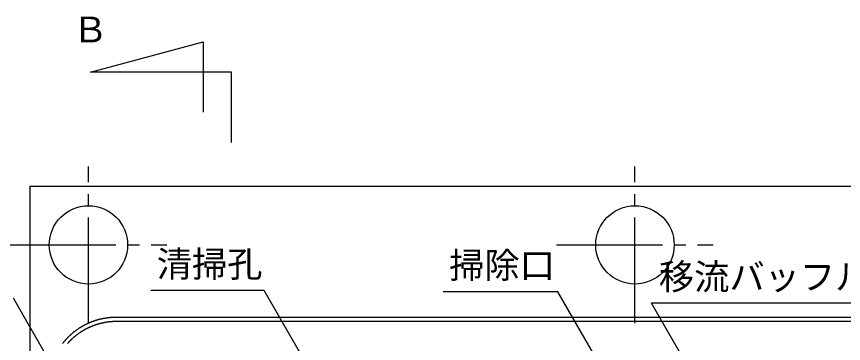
# Model space of a CAD drawing. Units: millimetres, scale not verified. Extents: x -8910 to 8910, y -6308 to 6308.
# Drawn here: x -6463 to -4352, y 1607 to 2442 of the extents above; entities that cross this region are included whole.
import ezdxf
from ezdxf.enums import TextEntityAlignment as Align

# ---------------------------------------------------------------- set-up
doc = ezdxf.new("R2010")
doc.units = ezdxf.units.MM
doc.header["$LTSCALE"] = 30
doc.linetypes.add('CHAIN2', pattern=[12, 9, -1, 1, -1])
for name, color, linetype, lineweight in [('0-0_機器', 2, 'Continuous', 25), ('0-5_空気管', 3, 'Continuous', 25), ('0-6_08', 2, 'CHAIN2', 25)]:
    doc.layers.add(name, color=color, linetype=linetype, lineweight=lineweight)
doc.styles.add('ＭＳ ゴシック', font='')
doc.styles.get('ＭＳ ゴシック').set_extended_font_data('MS Gothic')

msp = doc.modelspace()

# ---------------------------------------------------------------- linework, layer by layer
at = {"layer": '0-0_機器'}
msp.add_line((-6429.24, 2009.23), (-3339.24, 2009.23), dxfattribs=at)
msp.add_lwpolyline([(-6429.24, 2009.23), (-6429.24, 169.23), (-3339.24, 169.23)], dxfattribs=at)
at = {"layer": '0-5_空気管'}
for p, q in [((-5986.2, 2377.86), (-5986.2, 2197.86)), ((-5914.2, 2120.69), (-5914.2, 2300.69)), ((-5830.63, 1742.44), (-6120.09, 1742.44)), ((-5526.52, 1215.69), (-5830.63, 1742.44)), ((-5081.14, 1739.59), (-5373.64, 1739.59)), ((-4664.24, 1017.5), (-5081.14, 1739.59)), ((-6172.01, 1205.58), (-6470.89, 1723.24)), ((-4283.24, 1710.01), (-4841.76, 1710.01)), ((-4561.62, 1224.8), (-4841.76, 1710.01))]:
    msp.add_line(p, q, dxfattribs=at)
for points in [[(-5914.2, 2300.69), (-6274.2, 2300.69), (-5986.2, 2377.86)], [(-6244.96, 1670.28), (-6245.71, 1670.12), (-6246.46, 1669.95), (-6247.22, 1669.78), (-6247.99, 1669.6), (-6248.76, 1669.41), (-6249.53, 1669.22), (-6250.3, 1669.03), (-6251.05, 1668.84), (-6251.79, 1668.65), (-6252.5, 1668.47), (-6253.18, 1668.29), (-6253.84, 1668.11), (-6254.46, 1667.95), (-6255.05, 1667.78), (-6255.63, 1667.62), (-6256.18, 1667.46), (-6256.73, 1667.3), (-6257.26, 1667.14), (-6257.8, 1666.99), (-6258.33, 1666.83), (-6258.85, 1666.67), (-6259.37, 1666.51), (-6259.88, 1666.35), (-6260.38, 1666.19), (-6260.87, 1666.04), (-6261.34, 1665.89), (-6261.79, 1665.75), (-6262.22, 1665.61), (-6262.63, 1665.47), (-6263.02, 1665.34), (-6263.41, 1665.22), (-6263.78, 1665.09), (-6264.88, 1664.71), (-6265.26, 1664.59), (-6266.01, 1664.32), (-6266.38, 1664.19), (-6266.74, 1664.06), (-6267.1, 1663.93), (-6267.45, 1663.81)], [(-3560.52, 1674.23), (-6217.94, 1673.95), (-6218.44, 1673.92), (-6218.64, 1673.91), (-6218.9, 1673.89), (-6219.19, 1673.88), (-6219.54, 1673.85), (-6219.93, 1673.83), (-6220.37, 1673.8), (-6220.85, 1673.77), (-6221.38, 1673.73), (-6221.96, 1673.68), (-6222.57, 1673.63), (-6223.23, 1673.58), (-6223.93, 1673.52), (-6224.65, 1673.45), (-6225.41, 1673.38), (-6226.2, 1673.3), (-6227.01, 1673.21), (-6227.85, 1673.12), (-6228.7, 1673.02), (-6229.57, 1672.9), (-6230.46, 1672.79), (-6231.35, 1672.67), (-6232.26, 1672.54), (-6234.07, 1672.27), (-6234.99, 1672.13), (-6235.89, 1671.98), (-6236.79, 1671.84), (-6237.68, 1671.68), (-6238.56, 1671.53), (-6239.42, 1671.38), (-6240.27, 1671.23), (-6241.09, 1671.07), (-6241.9, 1670.91), (-6242.68, 1670.76), (-6243.45, 1670.6), (-6244.21, 1670.45), (-6244.96, 1670.28)], [(-6277.86, 1659.66), (-6278.23, 1659.5), (-6278.63, 1659.32), (-6279.05, 1659.14), (-6279.48, 1658.94), (-6279.93, 1658.74), (-6280.39, 1658.53), (-6280.87, 1658.32), (-6281.35, 1658.1), (-6281.83, 1657.88), (-6282.33, 1657.64), (-6282.84, 1657.4), (-6283.38, 1657.15), (-6283.94, 1656.88), (-6284.53, 1656.58), (-6285.16, 1656.27), (-6285.84, 1655.94), (-6286.57, 1655.57), (-6287.34, 1655.18), (-6288.15, 1654.77), (-6288.99, 1654.33), (-6289.87, 1653.87), (-6290.76, 1653.4), (-6291.67, 1652.91), (-6292.6, 1652.4), (-6293.53, 1651.89), (-6294.48, 1651.36), (-6295.44, 1650.81), (-6296.41, 1650.25), (-6297.4, 1649.66), (-6298.42, 1649.04), (-6299.47, 1648.4), (-6300.55, 1647.73), (-6301.65, 1647.03), (-6302.78, 1646.3), (-6303.93, 1645.55), (-6305.08, 1644.79), (-6306.22, 1644.02), (-6307.35, 1643.25), (-6308.46, 1642.48)], [(-6297.75, 1637.65), (-6297.07, 1638.09), (-6296.41, 1638.52), (-6295.75, 1638.93), (-6295.11, 1639.34), (-6294.46, 1639.74), (-6293.81, 1640.14), (-6293.16, 1640.53), (-6292.5, 1640.92), (-6291.83, 1641.32), (-6291.16, 1641.71), (-6290.48, 1642.11), (-6289.8, 1642.49), (-6289.14, 1642.87), (-6288.48, 1643.24), (-6287.85, 1643.6), (-6287.24, 1643.93), (-6286.65, 1644.25), (-6286.09, 1644.56), (-6285.56, 1644.85), (-6285.04, 1645.12), (-6284.54, 1645.38), (-6284.05, 1645.64), (-6283.58, 1645.88), (-6283.11, 1646.12), (-6282.64, 1646.36), (-6282.19, 1646.59), (-6281.74, 1646.81), (-6281.3, 1647.03), (-6280.88, 1647.24), (-6280.48, 1647.43), (-6280.1, 1647.62), (-6279.73, 1647.8), (-6279.4, 1647.96), (-6279.08, 1648.11), (-6278.79, 1648.25), (-6278.51, 1648.39), (-6278.24, 1648.51), (-6277.99, 1648.63), (-6277.73, 1648.75)], [(-6267.45, 1663.81), (-6267.79, 1663.69), (-6268.1, 1663.57), (-6268.41, 1663.46), (-6268.7, 1663.35), (-6268.98, 1663.25), (-6269.25, 1663.15), (-6269.52, 1663.05), (-6270.04, 1662.85), (-6270.3, 1662.75), (-6270.55, 1662.65), (-6270.81, 1662.55), (-6271.06, 1662.46), (-6271.3, 1662.36), (-6271.54, 1662.27), (-6271.77, 1662.18), (-6271.99, 1662.09), (-6272.2, 1662.01), (-6272.41, 1661.93), (-6272.8, 1661.77), (-6272.99, 1661.7), (-6273.19, 1661.62), (-6273.39, 1661.54), (-6273.6, 1661.45), (-6273.82, 1661.36), (-6274.04, 1661.27), (-6274.28, 1661.17), (-6274.52, 1661.08), (-6274.77, 1660.97), (-6275.02, 1660.87), (-6275.28, 1660.76), (-6275.54, 1660.66), (-6275.79, 1660.55), (-6276.05, 1660.44), (-6276.32, 1660.33), (-6276.59, 1660.21), (-6276.88, 1660.09), (-6277.19, 1659.95), (-6277.51, 1659.81), (-6277.86, 1659.66)], [(-6277.73, 1648.75), (-6277.48, 1648.87), (-6277.24, 1648.98), (-6276.99, 1649.1), (-6276.5, 1649.32), (-6276.27, 1649.43), (-6276.04, 1649.53), (-6275.82, 1649.63), (-6275.6, 1649.73), (-6275.4, 1649.82), (-6275.21, 1649.9), (-6275.02, 1649.99), (-6274.84, 1650.07), (-6274.65, 1650.15), (-6274.47, 1650.23), (-6274.29, 1650.31), (-6274.1, 1650.39), (-6273.72, 1650.56), (-6273.52, 1650.64), (-6273.32, 1650.73), (-6273.12, 1650.82), (-6272.92, 1650.9), (-6272.73, 1650.99), (-6272.54, 1651.07), (-6272.35, 1651.15), (-6272.17, 1651.22), (-6271.99, 1651.3), (-6271.81, 1651.38), (-6271.45, 1651.53), (-6271.27, 1651.6), (-6271.08, 1651.68), (-6270.89, 1651.76), (-6270.49, 1651.92), (-6270.29, 1652), (-6270.09, 1652.09), (-6269.89, 1652.17), (-6269.69, 1652.25), (-6269.5, 1652.33), (-6269.31, 1652.4), (-6269.13, 1652.48)], [(-6269.13, 1652.48), (-6268.94, 1652.55), (-6268.76, 1652.62), (-6268.57, 1652.7), (-6268.38, 1652.77), (-6268.18, 1652.85), (-6267.97, 1652.93), (-6267.76, 1653.01), (-6267.53, 1653.11), (-6267.29, 1653.19), (-6267.05, 1653.29), (-6266.8, 1653.38), (-6266.55, 1653.48), (-6266.3, 1653.58), (-6266.04, 1653.67), (-6265.78, 1653.77), (-6265.52, 1653.87), (-6265.26, 1653.97), (-6264.98, 1654.07), (-6264.69, 1654.17), (-6264.38, 1654.29), (-6264.05, 1654.4), (-6263.7, 1654.53), (-6263.32, 1654.67), (-6262.92, 1654.81), (-6262.5, 1654.96), (-6262.05, 1655.11), (-6261.59, 1655.27), (-6261.12, 1655.44), (-6260.64, 1655.6), (-6260.14, 1655.77), (-6259.64, 1655.93), (-6259.13, 1656.1), (-6258.61, 1656.27), (-6258.07, 1656.44), (-6257.51, 1656.62), (-6256.93, 1656.8), (-6256.33, 1656.99), (-6255.69, 1657.18), (-6255.02, 1657.38)], [(-6255.02, 1657.38), (-6254.32, 1657.58), (-6253.6, 1657.79), (-6252.86, 1658), (-6252.11, 1658.21), (-6251.36, 1658.42), (-6250.6, 1658.63), (-6249.85, 1658.83), (-6249.11, 1659.03), (-6248.37, 1659.22), (-6247.62, 1659.41), (-6246.87, 1659.59), (-6246.1, 1659.77), (-6245.3, 1659.96), (-6244.47, 1660.14), (-6243.6, 1660.34), (-6242.69, 1660.53), (-6241.74, 1660.73), (-6240.73, 1660.94), (-6239.69, 1661.14), (-6238.59, 1661.35), (-6237.46, 1661.57), (-6236.27, 1661.78), (-6235.04, 1661.99), (-6233.76, 1662.21), (-6232.45, 1662.42), (-6231.1, 1662.62), (-6229.74, 1662.82), (-6228.36, 1663.01), (-6226.98, 1663.19), (-6225.6, 1663.35), (-6224.23, 1663.5), (-6222.88, 1663.63), (-6221.56, 1663.74), (-6220.28, 1663.84), (-6219.03, 1663.93), (-6217.82, 1664), (-6216.67, 1664.06), (-6215.57, 1664.11), (-6214.54, 1664.14)], [(-6214.54, 1664.14), (-6213.57, 1664.17), (-6212.67, 1664.2), (-6211.85, 1664.21), (-6211.1, 1664.22), (-6210.43, 1664.23), (-6209.85, 1664.23), (-6209.35, 1664.24), (-3559.82, 1664.24)], [(-6308.46, 1642.48), (-6309.53, 1641.73), (-6310.57, 1640.99), (-6311.56, 1640.27), (-6312.52, 1639.56), (-6313.45, 1638.86), (-6314.36, 1638.17), (-6315.25, 1637.48), (-6316.12, 1636.79), (-6316.99, 1636.1), (-6317.85, 1635.41), (-6318.7, 1634.71), (-6319.54, 1634.01), (-6320.36, 1633.33), (-6321.16, 1632.65), (-6321.94, 1631.99), (-6322.68, 1631.34), (-6323.4, 1630.72), (-6324.07, 1630.13), (-6324.72, 1629.55), (-6325.34, 1628.99), (-6325.95, 1628.45), (-6326.54, 1627.9), (-6327.13, 1627.36), (-6327.72, 1626.8), (-6328.31, 1626.24), (-6328.92, 1625.66), (-6329.54, 1625.06), (-6330.16, 1624.45), (-6330.79, 1623.83), (-6331.42, 1623.21), (-6332.03, 1622.6), (-6332.64, 1621.99), (-6333.23, 1621.39), (-6333.8, 1620.79), (-6334.36, 1620.22), (-6334.91, 1619.64), (-6335.45, 1619.07), (-6335.99, 1618.5), (-6336.52, 1617.91)], [(-6319.16, 1621.1), (-6318.84, 1621.39), (-6318.51, 1621.69), (-6318.16, 1622.01), (-6317.8, 1622.33), (-6317.42, 1622.66), (-6317.04, 1623.01), (-6316.65, 1623.35), (-6316.25, 1623.7), (-6315.85, 1624.05), (-6315.43, 1624.41), (-6315, 1624.78), (-6314.56, 1625.16), (-6314.09, 1625.55), (-6313.6, 1625.95), (-6313.09, 1626.38), (-6312.55, 1626.83), (-6311.98, 1627.28), (-6311.4, 1627.75), (-6310.8, 1628.24), (-6310.19, 1628.72), (-6309.58, 1629.21), (-6308.96, 1629.69), (-6308.35, 1630.17), (-6307.74, 1630.64), (-6307.13, 1631.09), (-6306.52, 1631.55), (-6305.91, 1632), (-6305.29, 1632.46), (-6304.67, 1632.91), (-6304.03, 1633.37), (-6303.37, 1633.84), (-6302.69, 1634.31), (-6301.99, 1634.8), (-6301.29, 1635.28), (-6300.58, 1635.77), (-6299.86, 1636.25), (-6299.15, 1636.73), (-6298.44, 1637.2), (-6297.75, 1637.65)], [(-6336.52, 1617.91), (-6337.07, 1617.32), (-6337.62, 1616.71), (-6338.18, 1616.08), (-6338.75, 1615.44), (-6339.33, 1614.79), (-6339.91, 1614.13), (-6340.48, 1613.46), (-6341.05, 1612.8), (-6341.6, 1612.15), (-6342.15, 1611.5), (-6342.67, 1610.87), (-6343.18, 1610.26), (-6343.68, 1609.65), (-6344.17, 1609.04), (-6344.65, 1608.44), (-6345.13, 1607.84), (-6345.61, 1607.23)], [(-6332.65, 1607.24), (-6332.31, 1607.63), (-6331.98, 1608.01), (-6331.66, 1608.37), (-6331.35, 1608.72), (-6331.05, 1609.06), (-6330.77, 1609.37), (-6330.49, 1609.68), (-6330.23, 1609.98), (-6329.97, 1610.26), (-6329.71, 1610.55), (-6329.45, 1610.83), (-6329.19, 1611.12), (-6328.92, 1611.4), (-6328.66, 1611.69), (-6328.39, 1611.98), (-6328.12, 1612.26), (-6327.85, 1612.54)], [(-6327.85, 1612.54), (-6327.6, 1612.82), (-6327.34, 1613.08), (-6327.1, 1613.33), (-6326.87, 1613.58), (-6326.65, 1613.81), (-6326.44, 1614.03), (-6326.23, 1614.24), (-6326.03, 1614.44), (-6325.84, 1614.64), (-6325.64, 1614.84), (-6325.07, 1615.43), (-6324.51, 1615.99), (-6324.33, 1616.17), (-6324.16, 1616.34), (-6323.99, 1616.51), (-6323.83, 1616.66), (-6323.68, 1616.81), (-6323.53, 1616.96), (-6323.23, 1617.25), (-6323.08, 1617.39), (-6322.93, 1617.54), (-6322.77, 1617.7), (-6322.6, 1617.86), (-6322.43, 1618.03), (-6322.25, 1618.21), (-6322.06, 1618.39), (-6321.87, 1618.57), (-6321.67, 1618.76), (-6321.48, 1618.94), (-6321.28, 1619.13), (-6321.08, 1619.32), (-6320.88, 1619.51), (-6320.67, 1619.71), (-6320.45, 1619.91), (-6320.23, 1620.12), (-6319.99, 1620.34), (-6319.73, 1620.58), (-6319.45, 1620.83), (-6319.16, 1621.1)]]:
    msp.add_lwpolyline(points, dxfattribs=at)
at = {"layer": '0-6_08'}
for p, q in [((-6279.24, 1659.23), (-6279.24, 2059.23)), ((-4884.24, 1659.23), (-4884.24, 2059.23)), ((-6479.24, 1859.23), (-6079.24, 1859.23)), ((-5084.24, 1859.23), (-4684.24, 1859.23))]:
    msp.add_line(p, q, dxfattribs=at)
at = {"layer": '0-6_08', "linetype": 'Continuous'}
for centre in [(-6279.24, 1859.23), (-4884.24, 1859.23)]:
    msp.add_circle(centre, 100, dxfattribs=at)

# ---------------------------------------------------------------- texts
at = {"layer": '0-5_空気管', "color": 4, "style": 'ＭＳ ゴシック'}
for s, p in [('Ｂ', (-6319.46, 2356.54)), ('清掃孔', (-6105.09, 1757.44)), ('掃除口', (-5358.64, 1754.59)), ('移流バッフル', (-4823.24, 1725.01))]:
    msp.add_text(s, height=65.98, dxfattribs=at).set_placement(p, align=Align.BOTTOM_LEFT)

doc.saveas('drawing.dxf')
